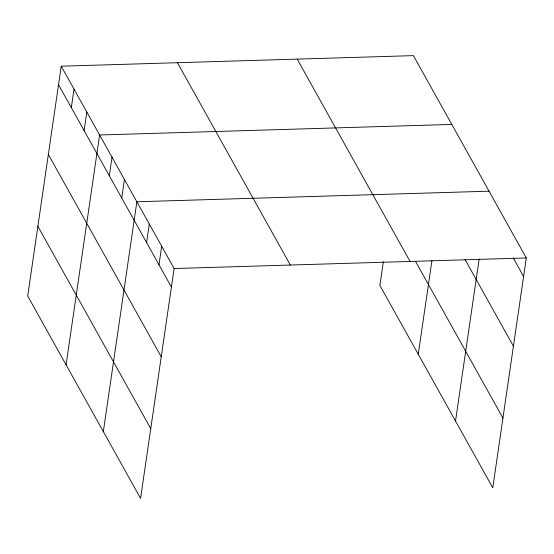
<?xml version="1.0" encoding="UTF-8"?>
<svg xmlns="http://www.w3.org/2000/svg" width="554" height="554" viewBox="0 0 554 554"><rect width="100%" height="100%" fill="white"/><g stroke="black" fill="none" stroke-linecap="round" stroke-linejoin="round"><path stroke-width="0.83" d="M61.231 66.203L27.7 296.044L140.584 498.371L174.115 268.531L61.231 66.203L413.416 55.629L526.3 257.956L492.769 487.797L379.885 285.469L383.361 261.654M71.321 107.67L74.021 89.132M84.111 130.599L86.819 112.067M66.078 364.837L99.609 134.996L451.794 124.421M109.325 175.784L112.026 157.253M121.742 198.041L124.442 179.51M103.335 431.608L136.859 201.767L489.05 191.185M146.575 242.555L149.282 224.017M158.991 264.812L161.699 246.274M418.27 354.262L431.933 260.581M455.52 421.026L479.148 259.043M174.115 268.531L526.3 257.956M513.246 257.942L523.599 276.488M465 259.424L513.426 346.222M415.645 261.599L502.942 418.062M297.193 59.119L410.078 261.446M177.453 62.713L290.338 265.041M58.523 84.734L171.408 287.062M48.35 154.469L161.235 356.797M37.873 226.309L150.757 428.644"/></g></svg>
